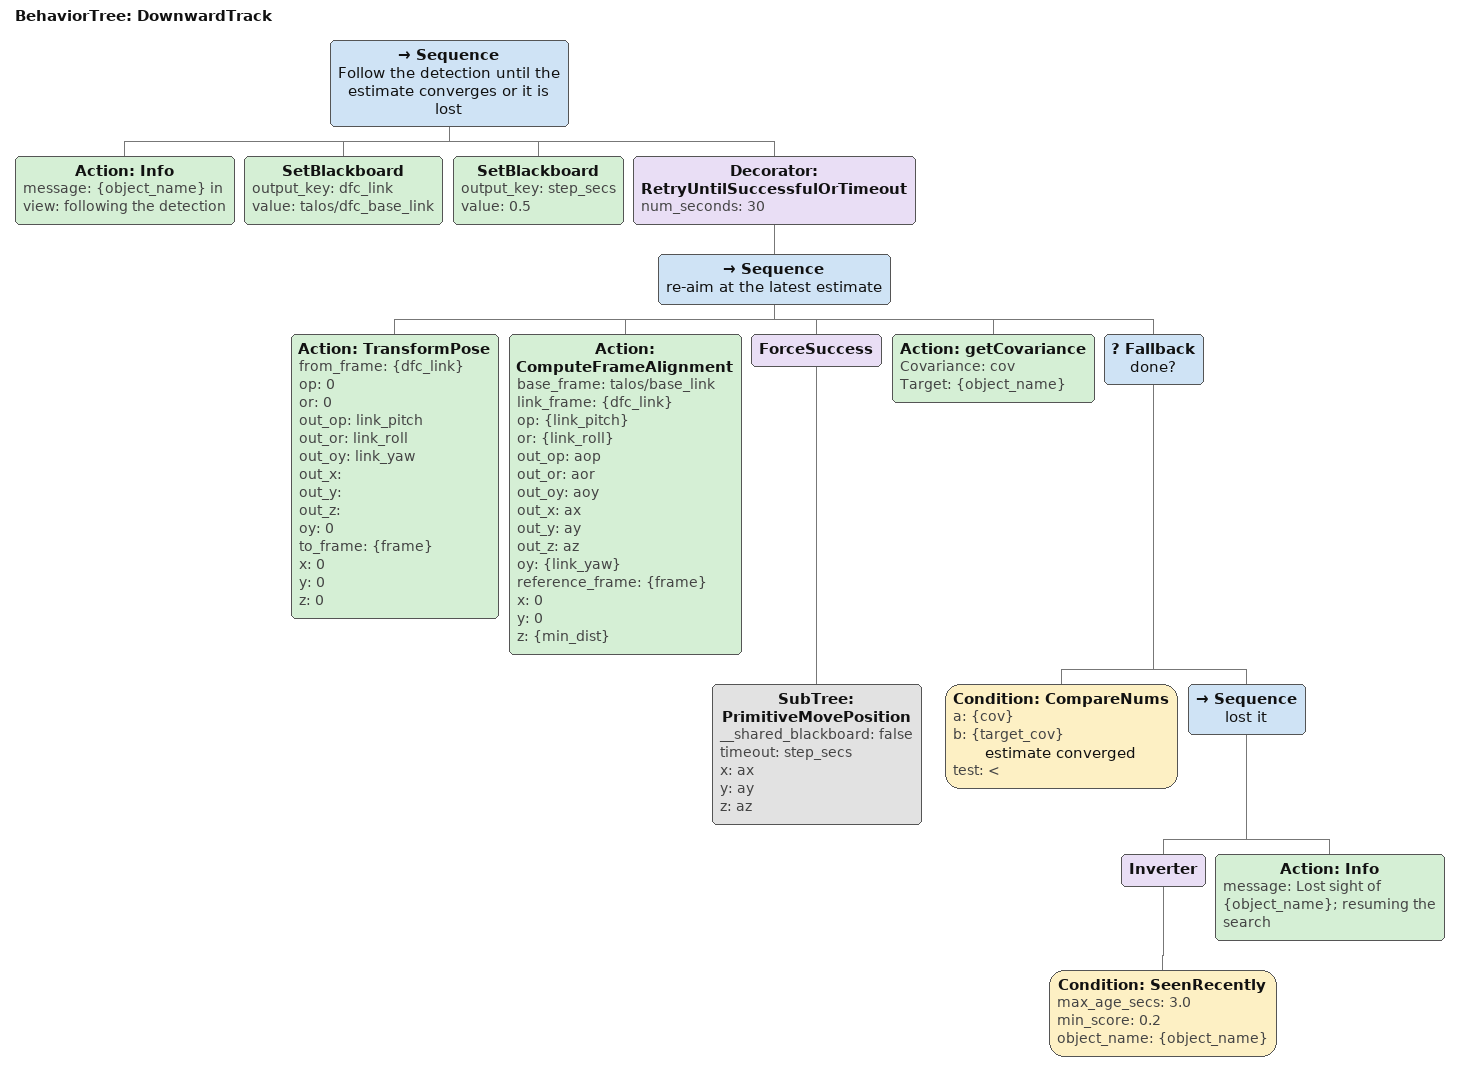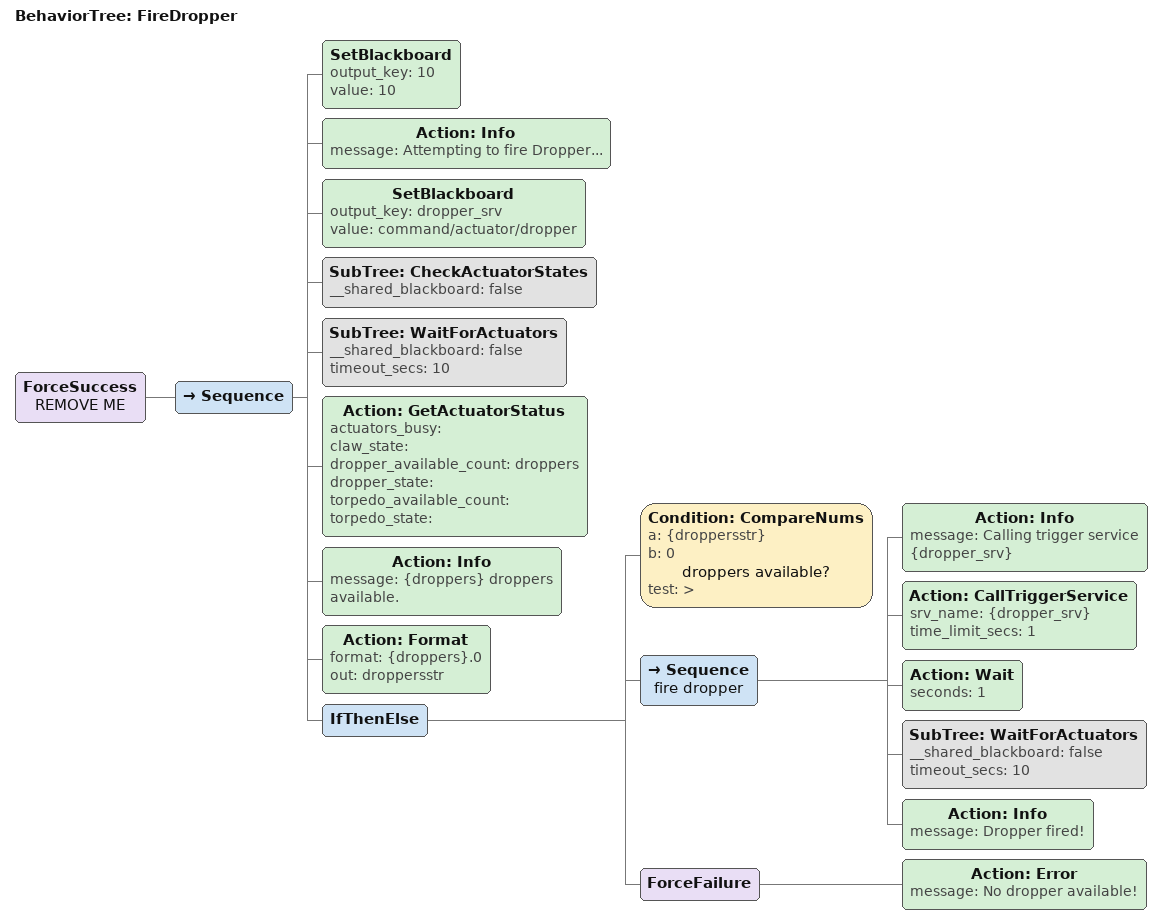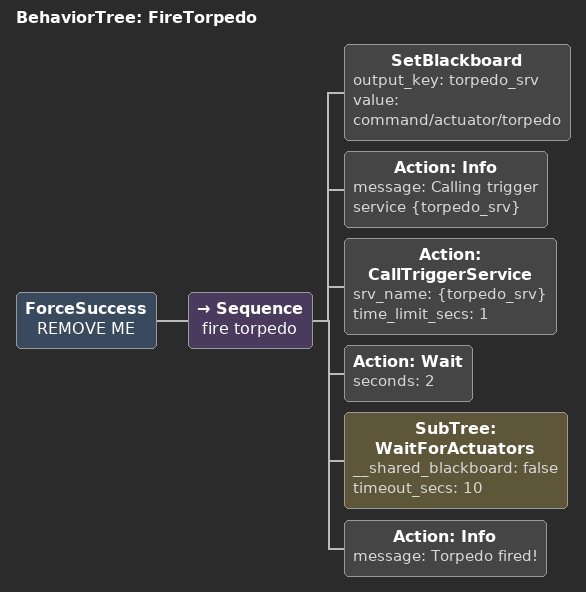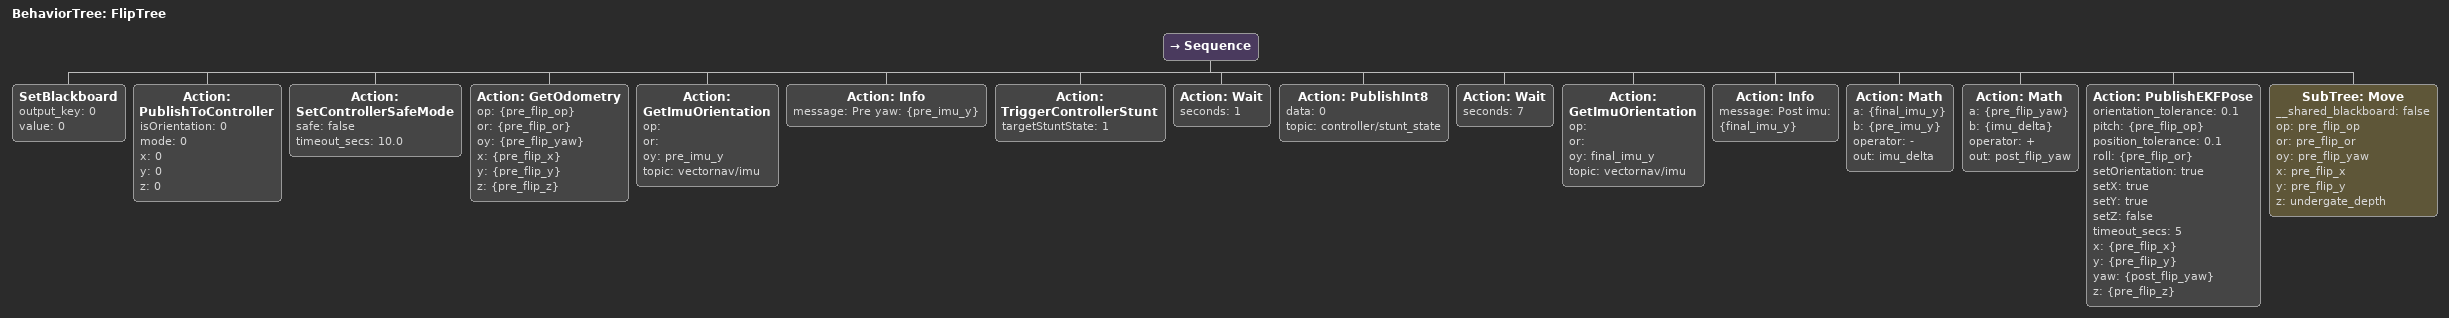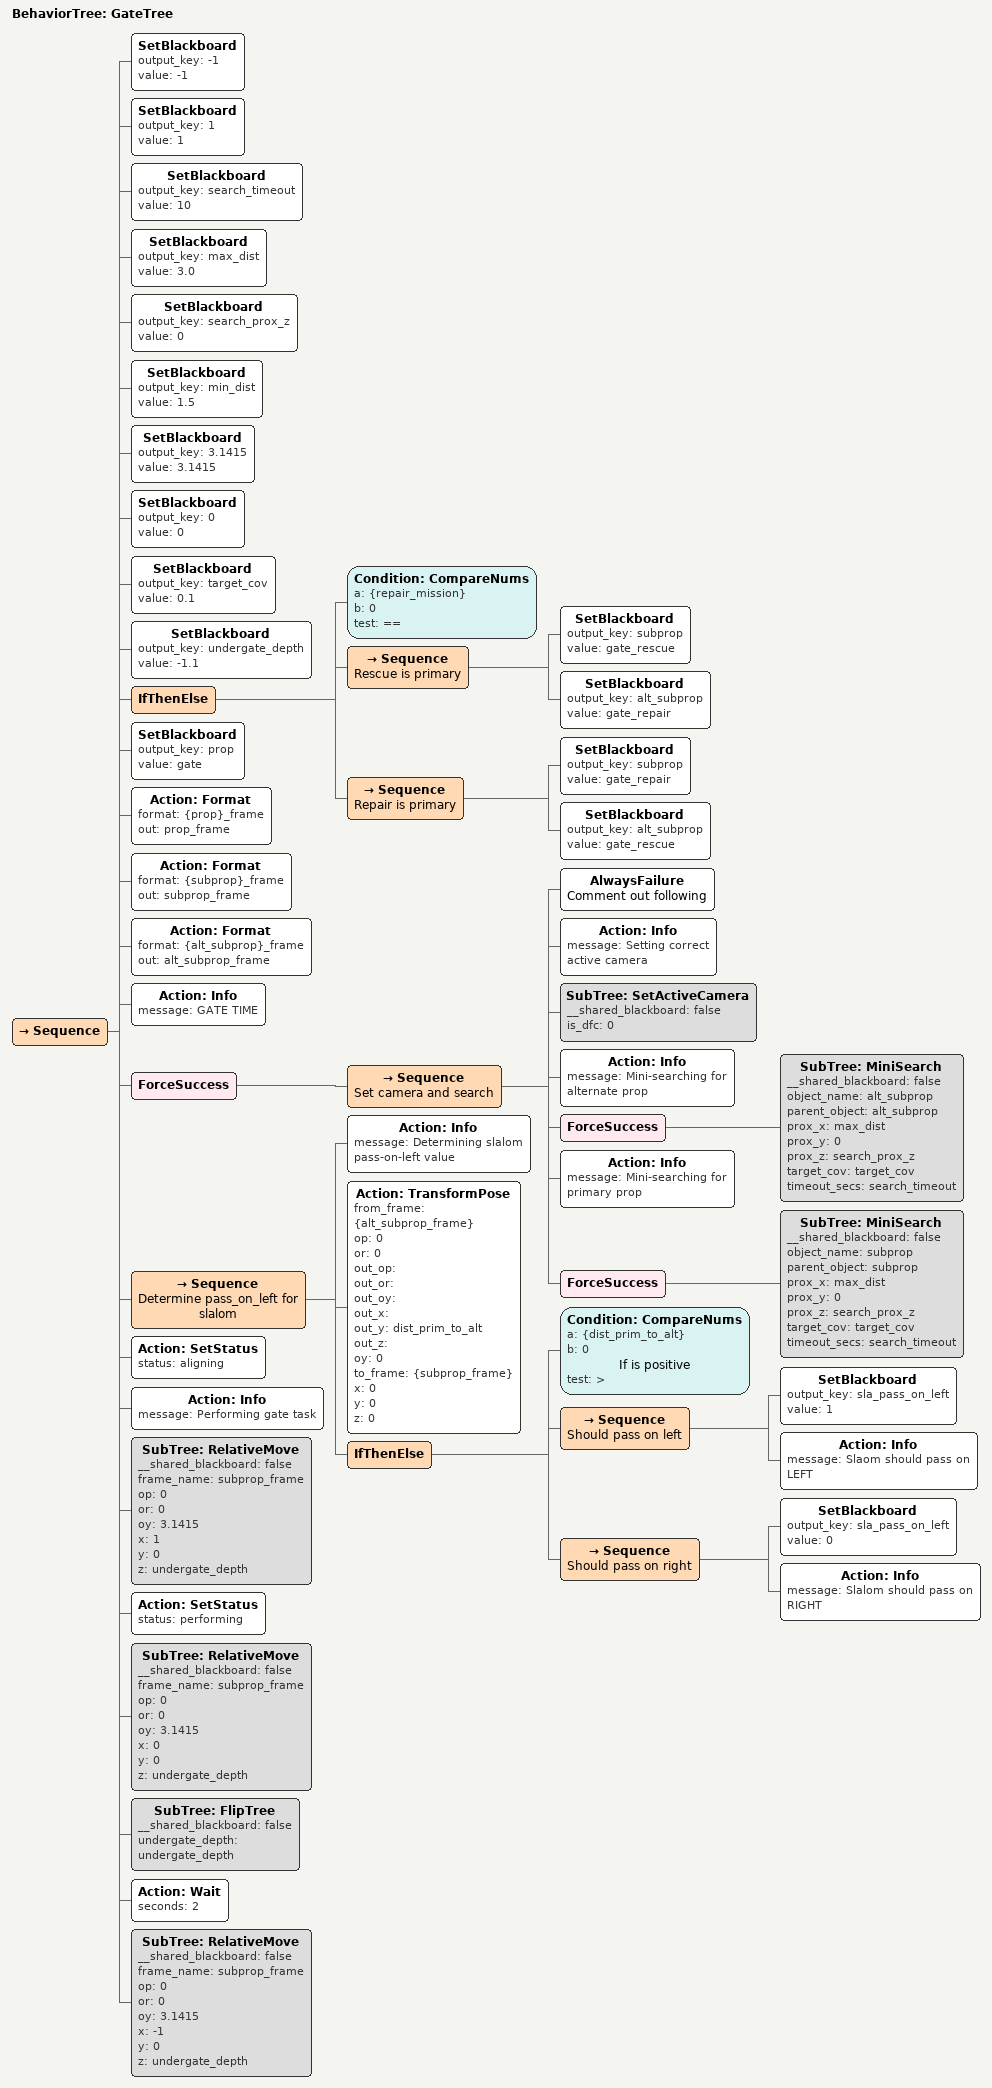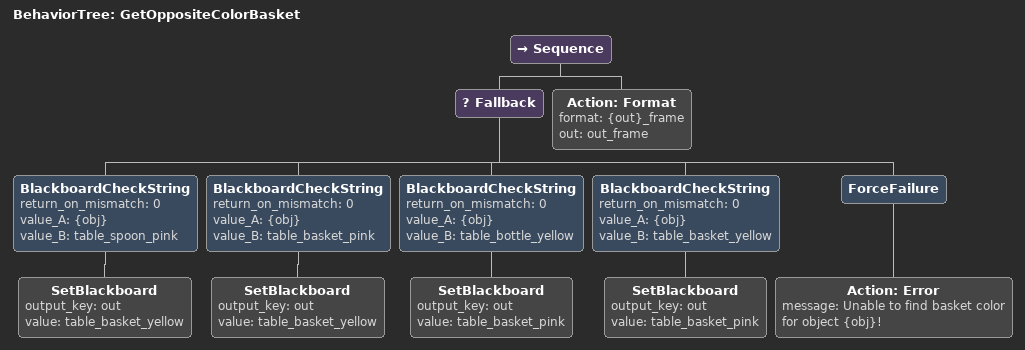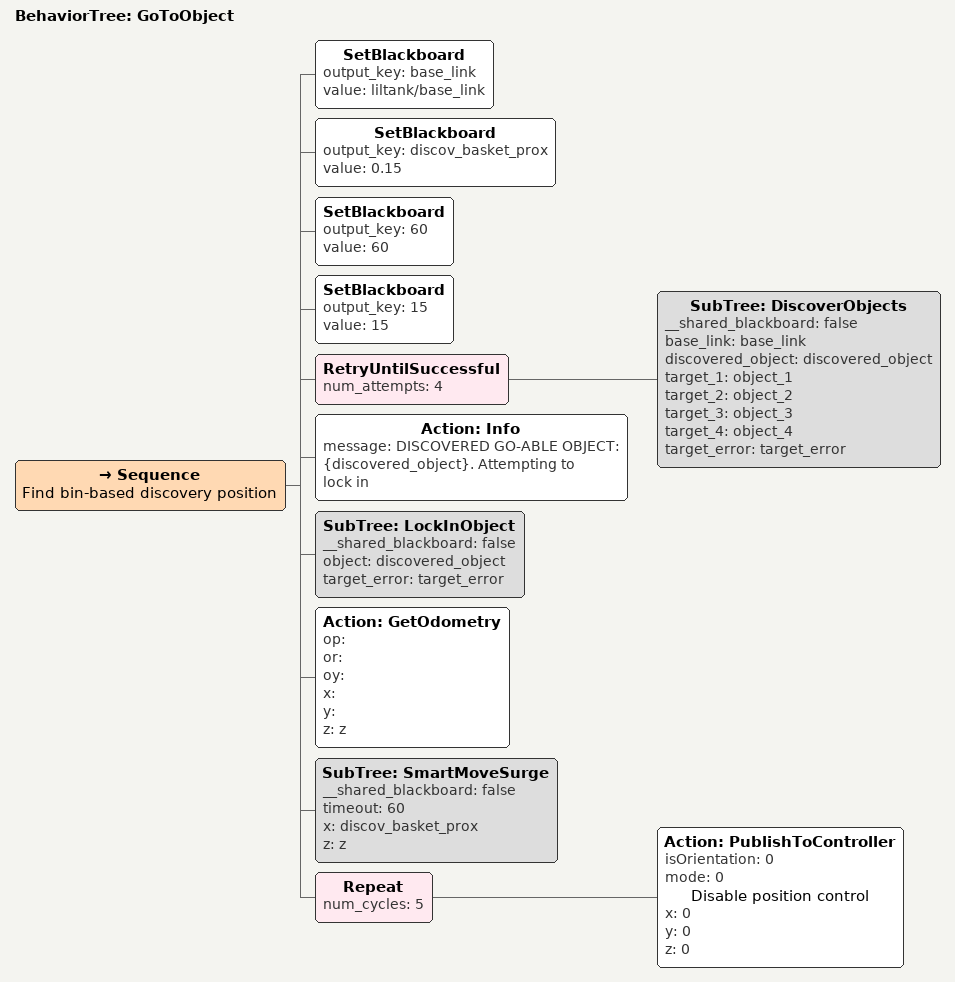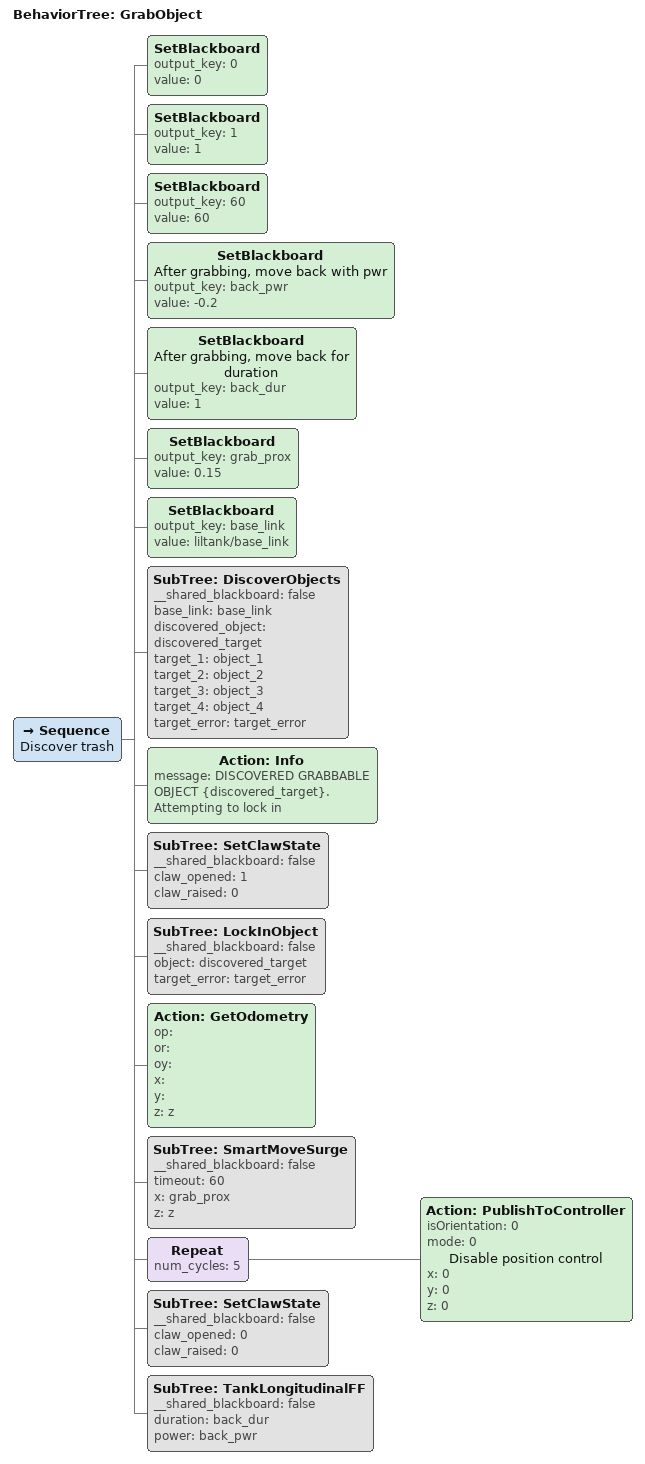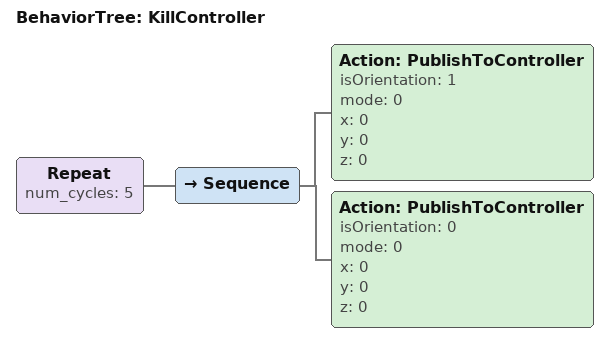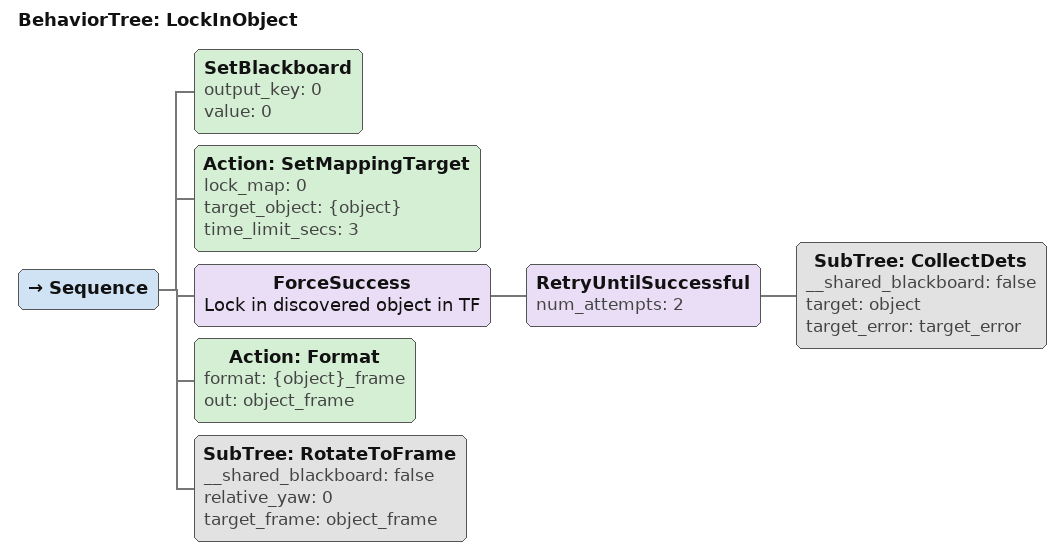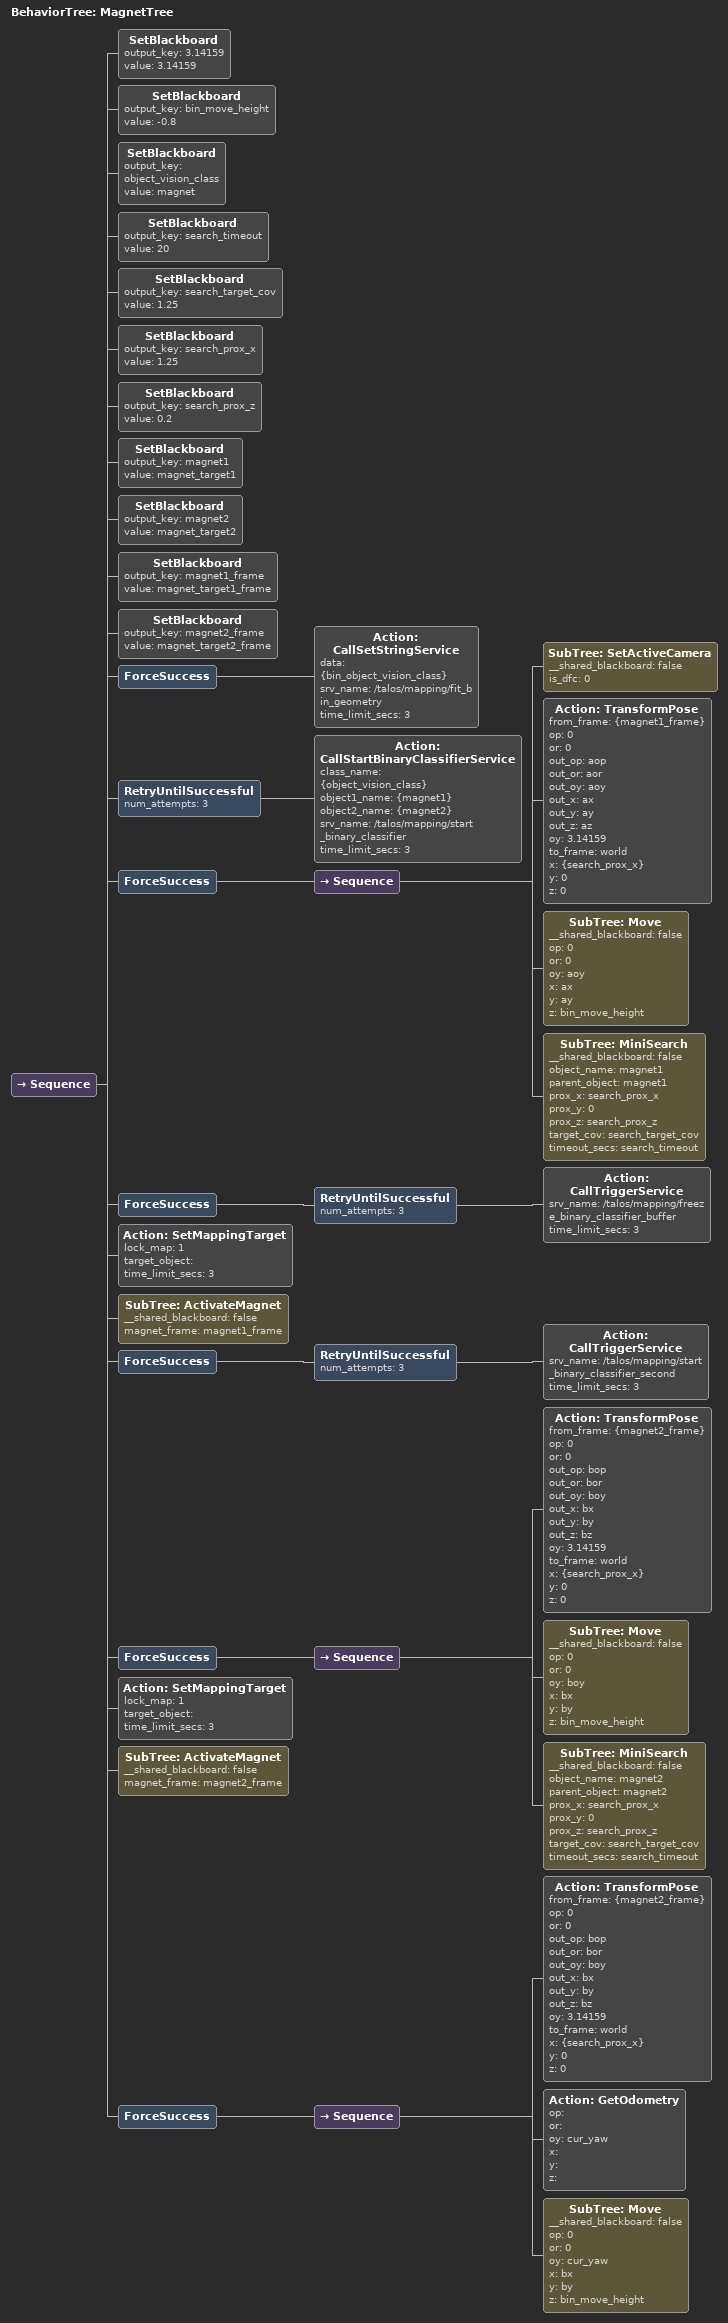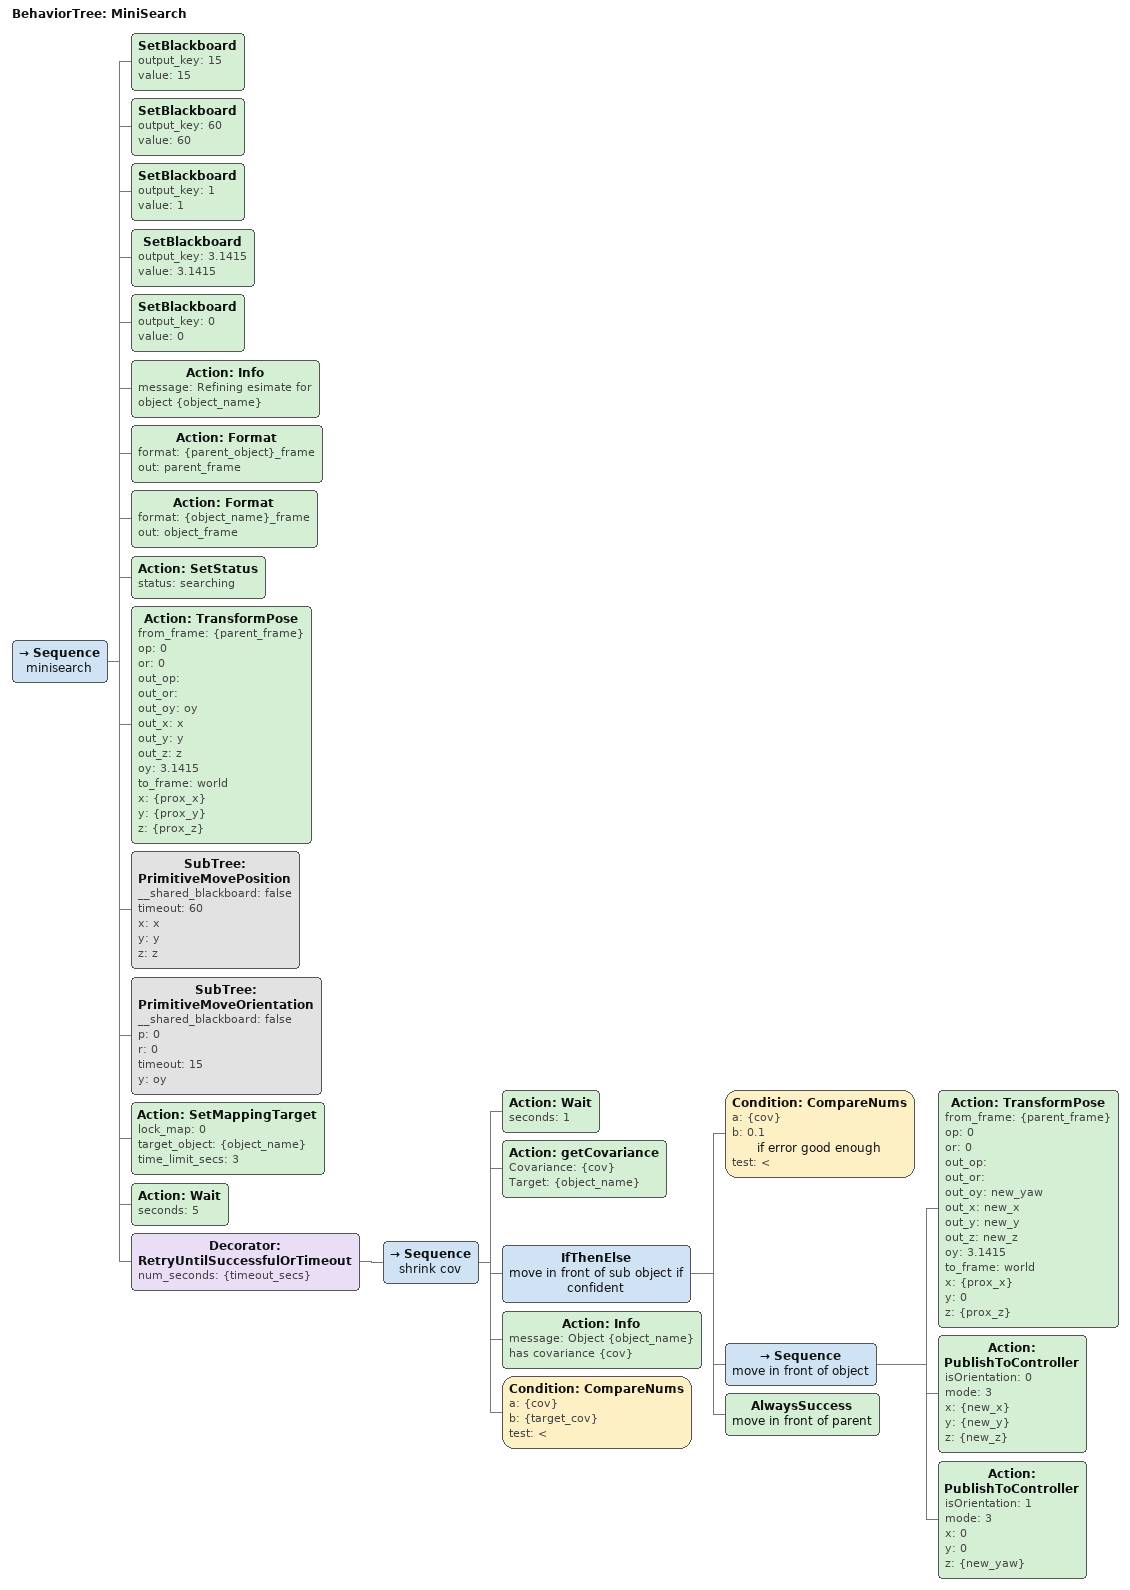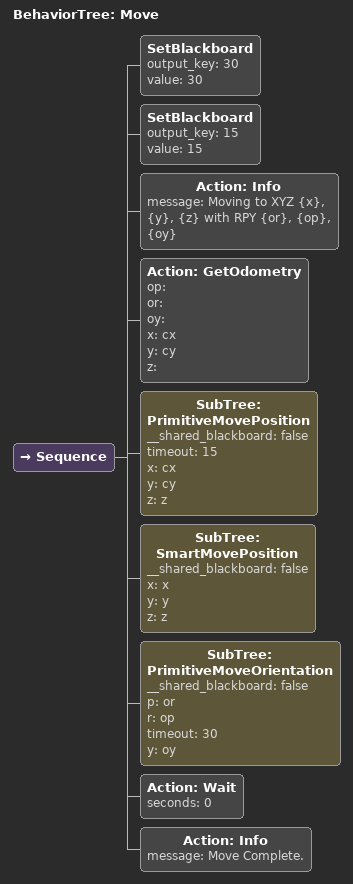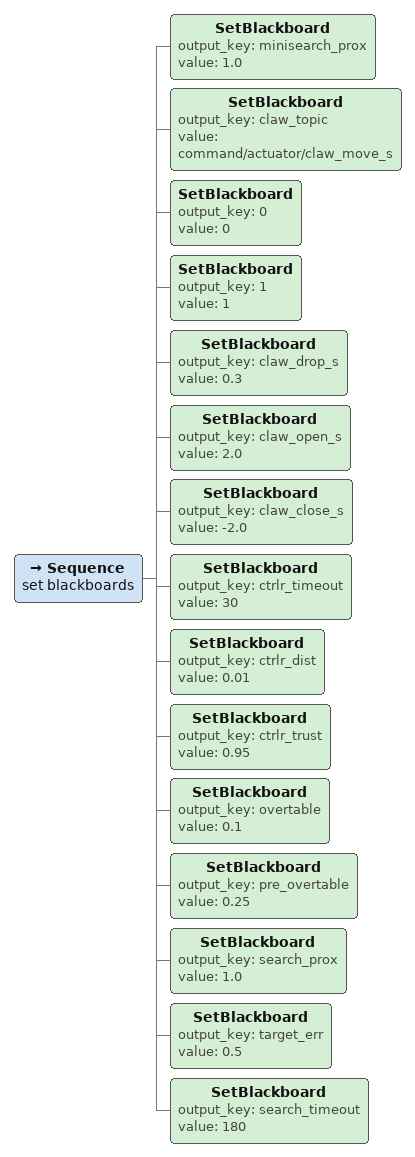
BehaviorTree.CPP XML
<BehaviorTree ID="DownwardTrack">
    <Sequence name="Follow the detection until the estimate converges or it is lost">
        <Action ID="Info" message="{object_name} in view: following the detection"/>
        <SetBlackboard output_key="dfc_link" value="talos/dfc_base_link"/>
        <SetBlackboard output_key="step_secs" value="0.5"/>
        <Decorator ID="RetryUntilSuccessfulOrTimeout" num_seconds="30">
            <Sequence name="re-aim at the latest estimate">
                <Action ID="TransformPose" from_frame="{dfc_link}" op="0" or="0" out_op="link_pitch" out_or="link_roll" out_oy="link_yaw" out_x="" out_y="" out_z="" oy="0" to_frame="{frame}" x="0" y="0" z="0"/>
                <Action ID="ComputeFrameAlignment" base_frame="talos/base_link" link_frame="{dfc_link}" op="{link_pitch}" or="{link_roll}" out_op="aop" out_or="aor" out_oy="aoy" out_x="ax" out_y="ay" out_z="az" oy="{link_yaw}" reference_frame="{frame}" x="0" y="0" z="{min_dist}"/>
                <ForceSuccess>
                    <SubTree ID="PrimitiveMovePosition" __shared_blackboard="false" timeout="step_secs" x="ax" y="ay" z="az"/>
                </ForceSuccess>
                <Action Covariance="cov" ID="getCovariance" Target="{object_name}"/>
                <Fallback name="done?">
                    <Condition ID="CompareNums" a="{cov}" b="{target_cov}" name="estimate converged" test="&lt;"/>
                    <Sequence name="lost it">
                        <Inverter>
                            <Condition ID="SeenRecently" max_age_secs="3.0" min_score="0.2" object_name="{object_name}"/>
                        </Inverter>
                        <Action ID="Info" message="Lost sight of {object_name}; resuming the search"/>
                    </Sequence>
                </Fallback>
            </Sequence>
        </Decorator>
    </Sequence>
</BehaviorTree>

<BehaviorTree ID="FireDropper">
    <ForceSuccess name="REMOVE ME">
        <Sequence>
            <SetBlackboard output_key="10" value="10"/>
            <Action ID="Info" message="Attempting to fire Dropper..."/>
            <SetBlackboard output_key="dropper_srv" value="command/actuator/dropper"/>
            <SubTree ID="CheckActuatorStates" __shared_blackboard="false"/>
            <SubTree ID="WaitForActuators" __shared_blackboard="false" timeout_secs="10"/>
            <Action ID="GetActuatorStatus" actuators_busy="" claw_state="" dropper_available_count="droppers" dropper_state="" torpedo_available_count="" torpedo_state=""/>
            <Action ID="Info" message="{droppers} droppers available."/>
            <Action ID="Format" format="{droppers}.0" out="droppersstr"/>
            <IfThenElse>
                <Condition ID="CompareNums" a="{droppersstr}" b="0" name="droppers available?" test=">"/>
                <Sequence name="fire dropper">
                    <Action ID="Info" message="Calling trigger service {dropper_srv}"/>
                    <Action ID="CallTriggerService" srv_name="{dropper_srv}" time_limit_secs="1"/>
                    <Action ID="Wait" seconds="1"/>
                    <SubTree ID="WaitForActuators" __shared_blackboard="false" timeout_secs="10"/>
                    <Action ID="Info" message="Dropper fired!"/>
                </Sequence>
                <ForceFailure>
                    <Action ID="Error" message="No dropper available!"/>
                </ForceFailure>
            </IfThenElse>
        </Sequence>
    </ForceSuccess>
</BehaviorTree>

<BehaviorTree ID="FireTorpedo">
    <ForceSuccess name="REMOVE ME">
        <Sequence name="fire torpedo">
            <SetBlackboard output_key="torpedo_srv" value="command/actuator/torpedo"/>
            <Action ID="Info" message="Calling trigger service {torpedo_srv}"/>
            <Action ID="CallTriggerService" srv_name="{torpedo_srv}" time_limit_secs="1"/>
            <Action ID="Wait" seconds="2"/>
            <SubTree ID="WaitForActuators" __shared_blackboard="false" timeout_secs="10"/>
            <Action ID="Info" message="Torpedo fired!"/>
        </Sequence>
    </ForceSuccess>
</BehaviorTree>

<BehaviorTree ID="FlipTree">
    <Sequence>
        <SetBlackboard output_key="0" value="0"/>
        <Action ID="PublishToController" isOrientation="0" mode="0" x="0" y="0" z="0"/>
        <Action ID="SetControllerSafeMode" safe="false" timeout_secs="10.0"/>
        <Action ID="GetOdometry" op="{pre_flip_op}" or="{pre_flip_or}" oy="{pre_flip_yaw}" x="{pre_flip_x}" y="{pre_flip_y}" z="{pre_flip_z}"/>
        <Action ID="GetImuOrientation" op="" or="" oy="pre_imu_y" topic="vectornav/imu"/>
        <Action ID="Info" message="Pre yaw: {pre_imu_y}"/>
        <Action ID="TriggerControllerStunt" targetStuntState="1"/>
        <Action ID="Wait" seconds="1"/>
        <Action ID="PublishInt8" data="0" topic="controller/stunt_state"/>
        <Action ID="Wait" seconds="7"/>
        <Action ID="GetImuOrientation" op="" or="" oy="final_imu_y" topic="vectornav/imu"/>
        <Action ID="Info" message="Post imu: {final_imu_y}"/>
        <Action ID="Math" a="{final_imu_y}" b="{pre_imu_y}" operator="-" out="imu_delta"/>
        <Action ID="Math" a="{pre_flip_yaw}" b="{imu_delta}" operator="+" out="post_flip_yaw"/>
        <Action ID="PublishEKFPose" orientation_tolerance="0.1" pitch="{pre_flip_op}" position_tolerance="0.1" roll="{pre_flip_or}" setOrientation="true" setX="true" setY="true" setZ="false" timeout_secs="5" x="{pre_flip_x}" y="{pre_flip_y}" yaw="{post_flip_yaw}" z="{pre_flip_z}"/>
        <SubTree ID="Move" __shared_blackboard="false" op="pre_flip_op" or="pre_flip_or" oy="pre_flip_yaw" x="pre_flip_x" y="pre_flip_y" z="undergate_depth"/>
    </Sequence>
</BehaviorTree>

<BehaviorTree ID="GateTree">
    <Sequence>
        <SetBlackboard output_key="-1" value="-1"/>
        <SetBlackboard output_key="1" value="1"/>
        <SetBlackboard output_key="search_timeout" value="10"/>
        <SetBlackboard output_key="max_dist" value="3.0"/>
        <SetBlackboard output_key="search_prox_z" value="0"/>
        <SetBlackboard output_key="min_dist" value="1.5"/>
        <SetBlackboard output_key="3.1415" value="3.1415"/>
        <SetBlackboard output_key="0" value="0"/>
        <SetBlackboard output_key="target_cov" value="0.1"/>
        <SetBlackboard output_key="undergate_depth" value="-1.1"/>
        <IfThenElse>
            <Condition ID="CompareNums" a="{repair_mission}" b="0" test="=="/>
            <Sequence name="Rescue is primary">
                <SetBlackboard output_key="subprop" value="gate_rescue"/>
                <SetBlackboard output_key="alt_subprop" value="gate_repair"/>
            </Sequence>
            <Sequence name="Repair is primary">
                <SetBlackboard output_key="subprop" value="gate_repair"/>
                <SetBlackboard output_key="alt_subprop" value="gate_rescue"/>
            </Sequence>
        </IfThenElse>
        <SetBlackboard output_key="prop" value="gate"/>
        <Action ID="Format" format="{prop}_frame" out="prop_frame"/>
        <Action ID="Format" format="{subprop}_frame" out="subprop_frame"/>
        <Action ID="Format" format="{alt_subprop}_frame" out="alt_subprop_frame"/>
        <Action ID="Info" message="GATE TIME"/>
        <ForceSuccess>
            <Sequence name="Set camera and search">
                <AlwaysFailure name="Comment out following"/>
                <Action ID="Info" message="Setting correct active camera"/>
                <SubTree ID="SetActiveCamera" __shared_blackboard="false" is_dfc="0"/>
                <Action ID="Info" message="Mini-searching for alternate prop"/>
                <ForceSuccess>
                    <SubTree ID="MiniSearch" __shared_blackboard="false" object_name="alt_subprop" parent_object="alt_subprop" prox_x="max_dist" prox_y="0" prox_z="search_prox_z" target_cov="target_cov" timeout_secs="search_timeout"/>
                </ForceSuccess>
                <Action ID="Info" message="Mini-searching for primary prop"/>
                <ForceSuccess>
                    <SubTree ID="MiniSearch" __shared_blackboard="false" object_name="subprop" parent_object="subprop" prox_x="max_dist" prox_y="0" prox_z="search_prox_z" target_cov="target_cov" timeout_secs="search_timeout"/>
                </ForceSuccess>
            </Sequence>
        </ForceSuccess>
        <Sequence name="Determine pass_on_left for slalom">
            <Action ID="Info" message="Determining slalom pass-on-left value"/>
            <Action ID="TransformPose" from_frame="{alt_subprop_frame}" op="0" or="0" out_op="" out_or="" out_oy="" out_x="" out_y="dist_prim_to_alt" out_z="" oy="0" to_frame="{subprop_frame}" x="0" y="0" z="0"/>
            <IfThenElse>
                <Condition ID="CompareNums" a="{dist_prim_to_alt}" b="0" name="If is positive" test=">"/>
                <Sequence name="Should pass on left">
                    <SetBlackboard output_key="sla_pass_on_left" value="1"/>
                    <Action ID="Info" message="Slaom should pass on LEFT"/>
                </Sequence>
                <Sequence name="Should pass on right">
                    <SetBlackboard output_key="sla_pass_on_left" value="0"/>
                    <Action ID="Info" message="Slalom should pass on RIGHT"/>
                </Sequence>
            </IfThenElse>
        </Sequence>
        <Action ID="SetStatus" status="aligning"/>
        <Action ID="Info" message="Performing gate task"/>
        <SubTree ID="RelativeMove" __shared_blackboard="false" frame_name="subprop_frame" op="0" or="0" oy="3.1415" x="1" y="0" z="undergate_depth"/>
        <Action ID="SetStatus" status="performing"/>
        <SubTree ID="RelativeMove" __shared_blackboard="false" frame_name="subprop_frame" op="0" or="0" oy="3.1415" x="0" y="0" z="undergate_depth"/>
        <SubTree ID="FlipTree" __shared_blackboard="false" undergate_depth="undergate_depth"/>
        <Action ID="Wait" seconds="2"/>
        <SubTree ID="RelativeMove" __shared_blackboard="false" frame_name="subprop_frame" op="0" or="0" oy="3.1415" x="-1" y="0" z="undergate_depth"/>
    </Sequence>
</BehaviorTree>

<BehaviorTree ID="GetOppositeColorBasket">
    <Sequence>
        <Fallback>
            <BlackboardCheckString return_on_mismatch="0" value_A="{obj}" value_B="table_spoon_pink">
                <SetBlackboard output_key="out" value="table_basket_yellow"/>
            </BlackboardCheckString>
            <BlackboardCheckString return_on_mismatch="0" value_A="{obj}" value_B="table_basket_pink">
                <SetBlackboard output_key="out" value="table_basket_yellow"/>
            </BlackboardCheckString>
            <BlackboardCheckString return_on_mismatch="0" value_A="{obj}" value_B="table_bottle_yellow">
                <SetBlackboard output_key="out" value="table_basket_pink"/>
            </BlackboardCheckString>
            <BlackboardCheckString return_on_mismatch="0" value_A="{obj}" value_B="table_basket_yellow">
                <SetBlackboard output_key="out" value="table_basket_pink"/>
            </BlackboardCheckString>
            <ForceFailure>
                <Action ID="Error" message="Unable to find basket color for object {obj}!"/>
            </ForceFailure>
        </Fallback>
        <Action ID="Format" format="{out}_frame" out="out_frame"/>
    </Sequence>
</BehaviorTree>

<BehaviorTree ID="GoToObject">
    <Sequence name="Find bin-based discovery position">
        <SetBlackboard output_key="base_link" value="liltank/base_link"/>
        <SetBlackboard output_key="discov_basket_prox" value="0.15"/>
        <SetBlackboard output_key="60" value="60"/>
        <SetBlackboard output_key="15" value="15"/>
        <RetryUntilSuccessful num_attempts="4">
            <SubTree ID="DiscoverObjects" __shared_blackboard="false" base_link="base_link" discovered_object="discovered_object" target_1="object_1" target_2="object_2" target_3="object_3" target_4="object_4" target_error="target_error"/>
        </RetryUntilSuccessful>
        <Action ID="Info" message="DISCOVERED GO-ABLE OBJECT: {discovered_object}. Attempting to lock in"/>
        <SubTree ID="LockInObject" __shared_blackboard="false" object="discovered_object" target_error="target_error"/>
        <Action ID="GetOdometry" op="" or="" oy="" x="" y="" z="z"/>
        <SubTree ID="SmartMoveSurge" __shared_blackboard="false" timeout="60" x="discov_basket_prox" z="z"/>
        <Repeat num_cycles="5">
            <Action ID="PublishToController" isOrientation="0" mode="0" name="Disable position control" x="0" y="0" z="0"/>
        </Repeat>
    </Sequence>
</BehaviorTree>

<BehaviorTree ID="GrabObject">
    <Sequence name="Discover trash">
        <SetBlackboard output_key="0" value="0"/>
        <SetBlackboard output_key="1" value="1"/>
        <SetBlackboard output_key="60" value="60"/>
        <SetBlackboard name="After grabbing, move back with pwr" output_key="back_pwr" value="-0.2"/>
        <SetBlackboard name="After grabbing, move back for duration" output_key="back_dur" value="1"/>
        <SetBlackboard output_key="grab_prox" value="0.15"/>
        <SetBlackboard output_key="base_link" value="liltank/base_link"/>
        <SubTree ID="DiscoverObjects" __shared_blackboard="false" base_link="base_link" discovered_object="discovered_target" target_1="object_1" target_2="object_2" target_3="object_3" target_4="object_4" target_error="target_error"/>
        <Action ID="Info" message="DISCOVERED GRABBABLE OBJECT {discovered_target}. Attempting to lock in"/>
        <SubTree ID="SetClawState" __shared_blackboard="false" claw_opened="1" claw_raised="0"/>
        <SubTree ID="LockInObject" __shared_blackboard="false" object="discovered_target" target_error="target_error"/>
        <Action ID="GetOdometry" op="" or="" oy="" x="" y="" z="z"/>
        <SubTree ID="SmartMoveSurge" __shared_blackboard="false" timeout="60" x="grab_prox" z="z"/>
        <Repeat num_cycles="5">
            <Action ID="PublishToController" isOrientation="0" mode="0" name="Disable position control" x="0" y="0" z="0"/>
        </Repeat>
        <SubTree ID="SetClawState" __shared_blackboard="false" claw_opened="0" claw_raised="0"/>
        <SubTree ID="TankLongitudinalFF" __shared_blackboard="false" duration="back_dur" power="back_pwr"/>
    </Sequence>
</BehaviorTree>

<BehaviorTree ID="KillController">
    <Repeat num_cycles="5">
        <Sequence>
            <Action ID="PublishToController" isOrientation="1" mode="0" x="0" y="0" z="0"/>
            <Action ID="PublishToController" isOrientation="0" mode="0" x="0" y="0" z="0"/>
        </Sequence>
    </Repeat>
</BehaviorTree>

<BehaviorTree ID="LockInObject">
    <Sequence>
        <SetBlackboard output_key="0" value="0"/>
        <Action ID="SetMappingTarget" lock_map="0" target_object="{object}" time_limit_secs="3"/>
        <ForceSuccess name="Lock in discovered object in TF">
            <RetryUntilSuccessful num_attempts="2">
                <SubTree ID="CollectDets" __shared_blackboard="false" target="object" target_error="target_error"/>
            </RetryUntilSuccessful>
        </ForceSuccess>
        <Action ID="Format" format="{object}_frame" out="object_frame"/>
        <SubTree ID="RotateToFrame" __shared_blackboard="false" relative_yaw="0" target_frame="object_frame"/>
    </Sequence>
</BehaviorTree>

<BehaviorTree ID="MagnetTree">
    <Sequence>
        <SetBlackboard output_key="3.14159" value="3.14159"/>
        <SetBlackboard output_key="bin_move_height" value="-0.8"/>
        <SetBlackboard output_key="object_vision_class" value="magnet"/>
        <SetBlackboard output_key="search_timeout" value="20"/>
        <SetBlackboard output_key="search_target_cov" value="1.25"/>
        <SetBlackboard output_key="search_prox_x" value="1.25"/>
        <SetBlackboard output_key="search_prox_z" value="0.2"/>
        <SetBlackboard output_key="magnet1" value="magnet_target1"/>
        <SetBlackboard output_key="magnet2" value="magnet_target2"/>
        <SetBlackboard output_key="magnet1_frame" value="magnet_target1_frame"/>
        <SetBlackboard output_key="magnet2_frame" value="magnet_target2_frame"/>
        <ForceSuccess>
            <Action ID="CallSetStringService" data="{bin_object_vision_class}" srv_name="/talos/mapping/fit_bin_geometry" time_limit_secs="3"/>
        </ForceSuccess>
        <RetryUntilSuccessful num_attempts="3">
            <Action ID="CallStartBinaryClassifierService" class_name="{object_vision_class}" object1_name="{magnet1}" object2_name="{magnet2}" srv_name="/talos/mapping/start_binary_classifier" time_limit_secs="3"/>
        </RetryUntilSuccessful>
        <ForceSuccess>
            <Sequence>
                <SubTree ID="SetActiveCamera" __shared_blackboard="false" is_dfc="0"/>
                <Action ID="TransformPose" from_frame="{magnet1_frame}" op="0" or="0" out_op="aop" out_or="aor" out_oy="aoy" out_x="ax" out_y="ay" out_z="az" oy="3.14159" to_frame="world" x="{search_prox_x}" y="0" z="0"/>
                <SubTree ID="Move" __shared_blackboard="false" op="0" or="0" oy="aoy" x="ax" y="ay" z="bin_move_height"/>
                <SubTree ID="MiniSearch" __shared_blackboard="false" object_name="magnet1" parent_object="magnet1" prox_x="search_prox_x" prox_y="0" prox_z="search_prox_z" target_cov="search_target_cov" timeout_secs="search_timeout"/>
            </Sequence>
        </ForceSuccess>
        <ForceSuccess>
            <RetryUntilSuccessful num_attempts="3">
                <Action ID="CallTriggerService" srv_name="/talos/mapping/freeze_binary_classifier_buffer" time_limit_secs="3"/>
            </RetryUntilSuccessful>
        </ForceSuccess>
        <Action ID="SetMappingTarget" lock_map="1" target_object="" time_limit_secs="3"/>
        <SubTree ID="ActivateMagnet" __shared_blackboard="false" magnet_frame="magnet1_frame"/>
        <ForceSuccess>
            <RetryUntilSuccessful num_attempts="3">
                <Action ID="CallTriggerService" srv_name="/talos/mapping/start_binary_classifier_second" time_limit_secs="3"/>
            </RetryUntilSuccessful>
        </ForceSuccess>
        <ForceSuccess>
            <Sequence>
                <Action ID="TransformPose" from_frame="{magnet2_frame}" op="0" or="0" out_op="bop" out_or="bor" out_oy="boy" out_x="bx" out_y="by" out_z="bz" oy="3.14159" to_frame="world" x="{search_prox_x}" y="0" z="0"/>
                <SubTree ID="Move" __shared_blackboard="false" op="0" or="0" oy="boy" x="bx" y="by" z="bin_move_height"/>
                <SubTree ID="MiniSearch" __shared_blackboard="false" object_name="magnet2" parent_object="magnet2" prox_x="search_prox_x" prox_y="0" prox_z="search_prox_z" target_cov="search_target_cov" timeout_secs="search_timeout"/>
            </Sequence>
        </ForceSuccess>
        <Action ID="SetMappingTarget" lock_map="1" target_object="" time_limit_secs="3"/>
        <SubTree ID="ActivateMagnet" __shared_blackboard="false" magnet_frame="magnet2_frame"/>
        <ForceSuccess>
            <Sequence>
                <Action ID="TransformPose" from_frame="{magnet2_frame}" op="0" or="0" out_op="bop" out_or="bor" out_oy="boy" out_x="bx" out_y="by" out_z="bz" oy="3.14159" to_frame="world" x="{search_prox_x}" y="0" z="0"/>
                <Action ID="GetOdometry" op="" or="" oy="cur_yaw" x="" y="" z=""/>
                <SubTree ID="Move" __shared_blackboard="false" op="0" or="0" oy="cur_yaw" x="bx" y="by" z="bin_move_height"/>
            </Sequence>
        </ForceSuccess>
    </Sequence>
</BehaviorTree>

<BehaviorTree ID="MiniSearch">
    <Sequence name="minisearch">
        <SetBlackboard output_key="15" value="15"/>
        <SetBlackboard output_key="60" value="60"/>
        <SetBlackboard output_key="1" value="1"/>
        <SetBlackboard output_key="3.1415" value="3.1415"/>
        <SetBlackboard output_key="0" value="0"/>
        <Action ID="Info" message="Refining esimate for object {object_name}"/>
        <Action ID="Format" format="{parent_object}_frame" out="parent_frame"/>
        <Action ID="Format" format="{object_name}_frame" out="object_frame"/>
        <Action ID="SetStatus" status="searching"/>
        <Action ID="TransformPose" from_frame="{parent_frame}" op="0" or="0" out_op="" out_or="" out_oy="oy" out_x="x" out_y="y" out_z="z" oy="3.1415" to_frame="world" x="{prox_x}" y="{prox_y}" z="{prox_z}"/>
        <SubTree ID="PrimitiveMovePosition" __shared_blackboard="false" timeout="60" x="x" y="y" z="z"/>
        <SubTree ID="PrimitiveMoveOrientation" __shared_blackboard="false" p="0" r="0" timeout="15" y="oy"/>
        <Action ID="SetMappingTarget" lock_map="0" target_object="{object_name}" time_limit_secs="3"/>
        <Action ID="Wait" seconds="5"/>
        <Decorator ID="RetryUntilSuccessfulOrTimeout" num_seconds="{timeout_secs}">
            <Sequence name="shrink cov">
                <Action ID="Wait" seconds="1"/>
                <Action Covariance="{cov}" ID="getCovariance" Target="{object_name}"/>
                <IfThenElse name="move in front of sub object if confident">
                    <Condition ID="CompareNums" a="{cov}" b="0.1" name="if error good enough" test="&lt;"/>
                    <Sequence name="move in front of object">
                        <Action ID="TransformPose" from_frame="{parent_frame}" op="0" or="0" out_op="" out_or="" out_oy="new_yaw" out_x="new_x" out_y="new_y" out_z="new_z" oy="3.1415" to_frame="world" x="{prox_x}" y="0" z="{prox_z}"/>
                        <Action ID="PublishToController" isOrientation="0" mode="3" x="{new_x}" y="{new_y}" z="{new_z}"/>
                        <Action ID="PublishToController" isOrientation="1" mode="3" x="0" y="0" z="{new_yaw}"/>
                    </Sequence>
                    <AlwaysSuccess name="move in front of parent"/>
                </IfThenElse>
                <Action ID="Info" message="Object {object_name} has covariance {cov}"/>
                <Condition ID="CompareNums" a="{cov}" b="{target_cov}" test="&lt;"/>
            </Sequence>
        </Decorator>
    </Sequence>
</BehaviorTree>

<BehaviorTree ID="Move">
    <Sequence>
        <SetBlackboard output_key="30" value="30"/>
        <SetBlackboard output_key="15" value="15"/>
        <Action ID="Info" message="Moving to XYZ {x}, {y}, {z} with RPY {or}, {op}, {oy}"/>
        <Action ID="GetOdometry" op="" or="" oy="" x="cx" y="cy" z=""/>
        <SubTree ID="PrimitiveMovePosition" __shared_blackboard="false" timeout="15" x="cx" y="cy" z="z"/>
        <SubTree ID="SmartMovePosition" __shared_blackboard="false" x="x" y="y" z="z"/>
        <SubTree ID="PrimitiveMoveOrientation" __shared_blackboard="false" p="or" r="op" timeout="30" y="oy"/>
        <Action ID="Wait" seconds="0"/>
        <Action ID="Info" message="Move Complete."/>
    </Sequence>
</BehaviorTree>

<Sequence name="set blackboards">
    <SetBlackboard output_key="minisearch_prox" value="1.0"/>
    <SetBlackboard output_key="claw_topic" value="command/actuator/claw_move_s"/>
    <SetBlackboard output_key="0" value="0"/>
    <SetBlackboard output_key="1" value="1"/>
    <SetBlackboard output_key="claw_drop_s" value="0.3"/>
    <SetBlackboard output_key="claw_open_s" value="2.0"/>
    <SetBlackboard output_key="claw_close_s" value="-2.0"/>
    <SetBlackboard output_key="ctrlr_timeout" value="30"/>
    <SetBlackboard output_key="ctrlr_dist" value="0.01"/>
    <SetBlackboard output_key="ctrlr_trust" value="0.95"/>
    <SetBlackboard output_key="overtable" value="0.1"/>
    <SetBlackboard output_key="pre_overtable" value="0.25"/>
    <SetBlackboard output_key="search_prox" value="1.0"/>
    <SetBlackboard output_key="target_err" value="0.5"/>
    <SetBlackboard output_key="search_timeout" value="180"/>
</Sequence>
